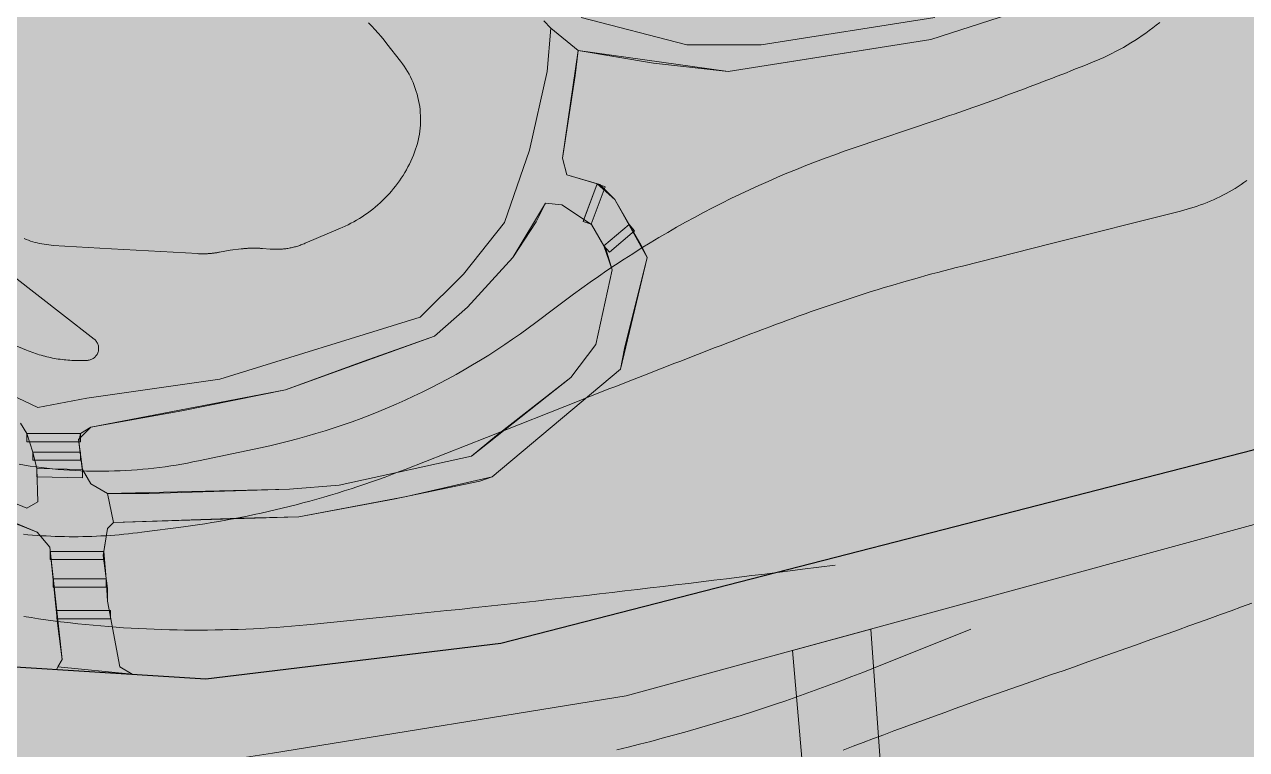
# Model space of a CAD drawing. Header units: metres. Extents: x 68582 to 69192, y 19191 to 19633.
# Drawn here: x 68838.22 to 68867.76, y 19369.8 to 19387.32 of the extents above; entities that cross this region are included whole.
import ezdxf

# ---------------------------------------------------------------- set-up
doc = ezdxf.new("R2010")
doc.units = ezdxf.units.M
doc.layers.get('0').update_dxf_attribs({"lineweight": 15})
doc.layers.add('Kasvillisuus', color=7, linetype='Continuous', lineweight=5)
doc.layers.add('None', color=7, linetype='Continuous', lineweight=5)

msp = doc.modelspace()

# ---------------------------------------------------------------- hatches: boundary and pattern name
at = {"true_color": 0xd1f0d1, "transparency": 33554687}
msp.add_hatch(color=254, dxfattribs=at).paths.add_polyline_path([(68588.122, 19191.443), (69192.296, 19191.443), (69192.296, 19628.232), (68588.122, 19628.232)], flags=0)
at = {"true_color": 0xffffff, "transparency": 33554687}
for points in [[(68851.037, 19387.861), (68851.68, 19387.49), (68854.23, 19386.827), (68856.03, 19386.827), (68860.23, 19387.49), (68862.73, 19388.39), (68863.53, 19389.09), (68864.631, 19390.744), (68865.277, 19391.884), (68863.096, 19393.995), (68861.53, 19395.29), (68861.173, 19395.947), (68861.93, 19396.651), (68862.391, 19396.561), (68862.776, 19396.146), (68862.616, 19395.99), (68862.53, 19395.615), (68862.774, 19395.366), (68863.13, 19395.305), (68863.171, 19395.015), (68864.124, 19394.124), (68864.658, 19393.687), (68864.803, 19393.542), (68865.13, 19393.59), (68865.685, 19392.59), (68866.034, 19392.241), (68866.36, 19392.281), (68865.908, 19391.499), (68865.79, 19391.52), (68865.51, 19391.444), (68865.075, 19390.69), (68863.63, 19388.498), (68862.03, 19387.574), (68860.13, 19386.958), (68855.23, 19386.184), (68851.61, 19386.69), (68850.947, 19387.234), (68850.779, 19387.413)], [(68830.017, 19383.834), (68831.23, 19382.29), (68832.147, 19381.244), (68834.465, 19379.935), (68835.593, 19379.39), (68836.316, 19379.125), (68838.547, 19378.064), (68839.73, 19378.29), (68842.949, 19378.752), (68847.792, 19380.249), (68848.833, 19381.29), (68849.83, 19382.534), (68850.43, 19384.284), (68850.857, 19386.184), (68850.947, 19387.234), (68851.61, 19386.69), (68851.23, 19384.09), (68851.33, 19383.69), (68852.069, 19383.473), (68851.747, 19382.611), (68851.209, 19382.968), (68850.819, 19383.004), (68850.03, 19381.69), (68848.93, 19380.49), (68848.133, 19379.79), (68844.53, 19378.49), (68839.83, 19377.59), (68839.58, 19377.44), (68838.28, 19377.44), (68838.13, 19377.69), (68834.792, 19379.19), (68831.937, 19380.879), (68830.277, 19382.539), (68829.815, 19383.259)], [(68828.73, 19383.19), (68828.649, 19383.084), (68828.23, 19382.539), (68828.03, 19381.99), (68828.03, 19381.219), (68828.03, 19381.09), (68828.23, 19380.744), (68828.723, 19380.426), (68830.156, 19379.472), (68830.73, 19379.225), (68831.83, 19378.59), (68833.53, 19377.767), (68834.53, 19377.19), (68838.28, 19375.636), (68838.547, 19375.79), (68838.524, 19376.59), (68838.43, 19376.99), (68838.28, 19377.44), (68839.58, 19377.44), (68839.535, 19377.249), (68839.63, 19376.567), (68839.83, 19376.221), (68840.23, 19375.99), (68840.377, 19375.29), (68840.23, 19375.143), (68840.145, 19374.59), (68840.2, 19373.928), (68840.23, 19373.39), (68840.53, 19371.796), (68840.83, 19371.623), (68839.034, 19371.796), (68839.137, 19371.974), (68838.837, 19374.691), (68838.53, 19375.05), (68834.13, 19376.79), (68831.13, 19378.382), (68829.73, 19379.19), (68827.281, 19381.03), (68826.43, 19381.69), (68827.19, 19382.703), (68827.53, 19382.79), (68828.514, 19383.685)], [(68840.23, 19375.99), (68844.63, 19376.09), (68845.83, 19376.19), (68849.03, 19376.89), (68851.43, 19378.79), (68852.03, 19379.59), (68852.43, 19381.39), (68852.23, 19381.97), (68851.93, 19382.49), (68851.747, 19382.611), (68852.069, 19383.473), (68852.495, 19383.09), (68853.277, 19381.69), (68852.63, 19378.99), (68849.53, 19376.39), (68847.458, 19375.919), (68844.857, 19375.424), (68840.377, 19375.29)]]:
    msp.add_hatch(color=7, dxfattribs=at).paths.add_polyline_path(points, flags=0)
at = {"layer": 'Kasvillisuus', "true_color": 0xffffff, "transparency": 33554687}
msp.add_hatch(color=7, dxfattribs=at).paths.add_polyline_path([(68858.682, 19372.712), (68858.95, 19368.858), (68858.819, 19364.203), (68859.667, 19361.473), (68859.007, 19360.102), (68860.232, 19359.373), (68862.296, 19357.89), (68863.997, 19356.777), (68866.732, 19354.156), (68870.444, 19352.332), (68873.015, 19351.378), (68873.714, 19350.99), (68873.639, 19349.761), (68874.405, 19347.949), (68873.819, 19346.799), (68872.278, 19344.732), (68872.204, 19343.636), (68872.845, 19342.728), (68872.591, 19341.578), (68871.793, 19341.761), (68871.941, 19342.51), (68871.257, 19343.484), (68871.219, 19344.392), (68871.941, 19345.488), (68872.797, 19346.821), (68873.447, 19347.718), (68872.939, 19349.553), (68871.941, 19350.479), (68868.808, 19351.889), (68865.666, 19353.129), (68863.468, 19354.884), (68861.483, 19356.777), (68859.025, 19358.665), (68857.524, 19360.125), (68857.716, 19363.158), (68857.168, 19364.708), (68856.19, 19365.697), (68856.927, 19367.682), (68857.028, 19369.409), (68856.783, 19372.194)], flags=0)
at = {"layer": 'None', "linetype": 'Continuous', "lineweight": 0, "true_color": 0xffffff, "transparency": 33554687}
h = msp.add_hatch(color=7, dxfattribs=at)
h.paths.add_polyline_path([(68799.84, 19386.02), (68789.95, 19386.9), (68781.97, 19386.61), (68773.27, 19384.56), (68766.62, 19381.94), (68748.84, 19370.6), (68746.75, 19366.63), (68746.49, 19363.19), (68746.68, 19359.75), (68746.03, 19354.21), (68745.717, 19353), (68743.653, 19353), (68744.06, 19354.58), (68744.68, 19359.8), (68744.41, 19364.47), (68740.99, 19370.95), (68732.83, 19377.49), (68729.15, 19380.5), (68725.54, 19384.08), (68723.21, 19387.28), (68721.23, 19392.29), (68719.51, 19395.27), (68718.26, 19396.33), (68715.99, 19397.05), (68713.09, 19396.09), (68709.999, 19395.093), (68706, 19393.939), (68706, 19396.061), (68709, 19396.875), (68712.39, 19397.97), (68715.98, 19399.15), (68723.43, 19403.64), (68726.42, 19405.66), (68738.87, 19414.06), (68755.26, 19419.94), (68769.04, 19422.04), (68772.54, 19421.8), (68773.32, 19423.3), (68774.64, 19437.94), (68769.945, 19438.437), (68769.945, 19440.561), (68775.04, 19440.09), (68776.38, 19443.85), (68778.83, 19449.39), (68788.17, 19454.78), (68799.23, 19458.52), (68810.37, 19459.06), (68812.62, 19459.06), (68813.19, 19459.39), (68812.88, 19460.43), (68812.23, 19461.42), (68807.67, 19464.89), (68804.352, 19467.88), (68807.345, 19467.88), (68809.01, 19466.38), (68816.28, 19460.87), (68820.74, 19459.23), (68822.38, 19459.08), (68863.02, 19459.98), (68877.74, 19459.98), (68881.35, 19460.13), (68882.82, 19460.98), (68884.56, 19462.92), (68885.32, 19464.46), (68885.28, 19464.62), (68886.523, 19467.88), (68889.195, 19467.88), (68887.91, 19464.51), (68888.83, 19461.29), (68890.11, 19460.02), (68896, 19455.662), (68896, 19452.573), (68892.13, 19455.44), (68890.38, 19456.4), (68887.85, 19457.18), (68885.39, 19456.76), (68884.03, 19455.4), (68883.66, 19454.19), (68883.71, 19454.1), (68883.28, 19452.99), (68872.46, 19424.51), (68870.39, 19417.14), (68870.324, 19417.017), (68870.474, 19416.931), (68870.06, 19412.46), (68871.13, 19408.51), (68871.83, 19407.09), (68880.85, 19393.85), (68887.33, 19386.26), (68890.4, 19384.17), (68890.2, 19381.49), (68887.83, 19380.47), (68887.07, 19378.35), (68887.07, 19375.09), (68884.83, 19375.09), (68884.73, 19379.14), (68883.91, 19380.24), (68883.22, 19380.45), (68882.08, 19380.41), (68868.03, 19375.262), (68852.77, 19371.1), (68844.22, 19369.71), (68840.87, 19369.2), (68839.58, 19368.49), (68839.45, 19367.4), (68836.83, 19365.887), (68835.04, 19368.32), (68829.92, 19372.32), (68819.958, 19378.79), (68812.33, 19382.242), (68806.83, 19384.09)], flags=0)
h.paths.add_polyline_path([(68775.85, 19423.46), (68776.37, 19421.28), (68790.55, 19418.32), (68795.86, 19416.83), (68807.28, 19413.96), (68831.23, 19411.69), (68853.45, 19410.37), (68856.89, 19410.37), (68860.28, 19410.76), (68863.66, 19412.78), (68866.24, 19416.21), (68870.38, 19426.08), (68880.96, 19453.92), (68879.25, 19457.05), (68877.45, 19457.48), (68863.03, 19457.48), (68821.63, 19456.56), (68810.43, 19456.56), (68799.7, 19456.04), (68789.2, 19452.49), (68780.77, 19447.62), (68777.69, 19440.94)], flags=0)
h.paths.add_polyline_path([(68870.05, 19404.5), (68868.305, 19405.629), (68865.01, 19407.11), (68858.23, 19407.87), (68853.41, 19407.87), (68831.02, 19409.2), (68806.85, 19411.49), (68795.21, 19414.42), (68789.97, 19415.89), (68774.31, 19419.16), (68769.945, 19419.863), (68769.03, 19420.01), (68755.76, 19418), (68739.78, 19412.27), (68727.67, 19404.09), (68724.16, 19400.73), (68722.5, 19396.61), (68723.23, 19392.69), (68724.97, 19388.26), (68727.16, 19385.29), (68730.49, 19381.99), (68734.25, 19378.92), (68741.76, 19372.9), (68745.33, 19372.02), (68747.84, 19372.34), (68765.71, 19383.73), (68772.69, 19386.48), (68781.68, 19388.6), (68790.1, 19389.11), (68799.84, 19388.21), (68805.18, 19386.88), (68812.83, 19384.23), (68820.66, 19380.72), (68826.29, 19377.07), (68835.18, 19371.98), (68842.61, 19371.51), (68849.74, 19372.37), (68867.92, 19377.04), (68876.83, 19380.304), (68882.08, 19382.65), (68882.98, 19385.18), (68882.4, 19387.3), (68875.5, 19397.08)], flags=0)

# ---------------------------------------------------------------- linework, layer by layer
at = {"color": 7, "true_color": 0xffffff, "transparency": 33554687}
for points in [[(68862.03, 19387.574), (68860.13, 19386.958), (68855.23, 19386.184), (68851.61, 19386.69), (68850.947, 19387.234), (68850.779, 19387.413)], [(68851.68, 19387.49), (68854.23, 19386.827), (68856.03, 19386.827), (68860.23, 19387.49)], [(68836.316, 19379.125), (68838.547, 19378.064), (68839.73, 19378.29), (68842.949, 19378.752), (68847.792, 19380.249), (68848.833, 19381.29), (68849.83, 19382.534), (68850.43, 19384.284), (68850.857, 19386.184), (68850.947, 19387.234), (68851.61, 19386.69), (68851.23, 19384.09), (68851.33, 19383.69), (68852.069, 19383.473), (68851.747, 19382.611), (68851.209, 19382.968), (68850.819, 19383.004), (68850.03, 19381.69), (68848.93, 19380.49), (68848.133, 19379.79), (68844.53, 19378.49), (68839.83, 19377.59), (68839.58, 19377.44), (68838.28, 19377.44), (68838.13, 19377.69)], [(68834.53, 19377.19), (68838.28, 19375.636), (68838.547, 19375.79), (68838.524, 19376.59), (68838.43, 19376.99), (68838.28, 19377.44), (68839.58, 19377.44), (68839.535, 19377.249), (68839.63, 19376.567), (68839.83, 19376.221), (68840.23, 19375.99), (68840.377, 19375.29), (68840.23, 19375.143), (68840.145, 19374.59), (68840.2, 19373.928), (68840.23, 19373.39), (68840.53, 19371.796), (68840.83, 19371.623), (68839.034, 19371.796), (68839.137, 19371.974), (68838.837, 19374.691), (68838.53, 19375.05), (68834.13, 19376.79)]]:
    msp.add_lwpolyline(points, dxfattribs=at)
msp.add_lwpolyline([(68840.23, 19375.99), (68844.63, 19376.09), (68845.83, 19376.19), (68849.03, 19376.89), (68851.43, 19378.79), (68852.03, 19379.59), (68852.43, 19381.39), (68852.23, 19381.97), (68851.93, 19382.49), (68851.747, 19382.611), (68852.069, 19383.473), (68852.495, 19383.09), (68853.277, 19381.69), (68852.63, 19378.99), (68849.53, 19376.39), (68847.458, 19375.919), (68844.857, 19375.424), (68840.377, 19375.29)], close=True, dxfattribs=at)
at = {"layer": 'Kasvillisuus', "color": 7, "true_color": 0xffffff, "transparency": 33554687}
msp.add_lwpolyline([(68857.028, 19369.409), (68856.783, 19372.194), (68858.682, 19372.712), (68858.95, 19368.858)], dxfattribs=at)
at = {"layer": 'None', "color": 7, "linetype": 'Continuous', "lineweight": 25, "true_color": 0xffffff, "transparency": 33554687}
msp.add_lwpolyline([(68790.1, 19389.11), (68799.84, 19388.21), (68805.18, 19386.88), (68812.83, 19384.23), (68820.66, 19380.72), (68826.29, 19377.07), (68835.18, 19371.98), (68842.61, 19371.51), (68849.74, 19372.37), (68867.92, 19377.04), (68876.83, 19380.304), (68882.08, 19382.65), (68882.98, 19385.18), (68882.4, 19387.3), (68875.5, 19397.08), (68870.05, 19404.5), (68868.305, 19405.629), (68865.01, 19407.11), (68858.23, 19407.87), (68853.41, 19407.87), (68831.02, 19409.2), (68806.85, 19411.49), (68795.21, 19414.42)], dxfattribs=at)
at = {"layer": 'None', "color": 7, "linetype": 'Continuous', "lineweight": 13, "true_color": 0xffffff, "transparency": 33554687}
msp.add_lwpolyline([(68862.03, 19387.574), (68860.13, 19386.958), (68857.63, 19386.563), (68855.23, 19386.184), (68853.43, 19386.39), (68851.61, 19386.69), (68851.53, 19386.09), (68851.23, 19384.09), (68851.33, 19383.69), (68852.13, 19383.455), (68852.495, 19383.09), (68853.13, 19381.99), (68853.277, 19381.69), (68852.73, 19379.49), (68852.63, 19378.99), (68849.53, 19376.39), (68849.23, 19376.284), (68847.142, 19375.854), (68844.857, 19375.424), (68843.43, 19375.39), (68840.377, 19375.29), (68840.23, 19375.143), (68840.13, 19374.49), (68840.23, 19373.69), (68840.23, 19373.39), (68840.53, 19371.796), (68840.83, 19371.623), (68839.001, 19371.738), (68839.137, 19371.974), (68839.03, 19372.79), (68838.837, 19374.691), (68838.53, 19375.05), (68837.73, 19375.39)], dxfattribs=at)
at = {"layer": 'None', "color": 7, "linetype": 'Continuous', "lineweight": 5, "transparency": 33554687}
for points in [[(68865.661, 19387.374), (68865.578, 19387.307), (68865.494, 19387.241), (68865.409, 19387.177), (68865.323, 19387.115), (68865.235, 19387.054), (68865.147, 19386.994), (68865.057, 19386.936), (68864.967, 19386.879), (68864.876, 19386.824), (68864.783, 19386.77), (68864.69, 19386.719), (68864.596, 19386.668), (68864.501, 19386.62), (68864.406, 19386.573), (68864.309, 19386.527), (68864.212, 19386.483), (68864.114, 19386.441), (68864.015, 19386.401), (68863.85, 19386.335), (68863.741, 19386.291), (68863.63, 19386.247), (68863.517, 19386.202), (68863.406, 19386.158), (68863.294, 19386.115), (68863.181, 19386.071), (68863.069, 19386.028), (68862.956, 19385.984), (68862.844, 19385.941), (68862.731, 19385.898), (68862.619, 19385.856), (68862.506, 19385.813), (68862.393, 19385.771), (68862.281, 19385.729), (68862.167, 19385.687), (68862.055, 19385.645), (68861.941, 19385.603), (68861.828, 19385.562), (68861.716, 19385.521), (68861.602, 19385.48), (68861.489, 19385.439), (68861.375, 19385.398), (68861.262, 19385.358), (68861.148, 19385.318), (68861.035, 19385.278), (68860.921, 19385.238), (68860.807, 19385.198), (68860.694, 19385.159), (68860.579, 19385.12), (68860.466, 19385.081), (68860.352, 19385.042), (68860.234, 19385.002), (68858.275, 19384.34), (68858.039, 19384.259), (68857.806, 19384.176), (68857.573, 19384.091), (68857.342, 19384.004), (68857.111, 19383.914), (68856.881, 19383.822), (68856.652, 19383.727), (68856.424, 19383.631), (68856.197, 19383.532), (68855.971, 19383.431), (68855.746, 19383.327), (68855.522, 19383.222), (68855.299, 19383.114), (68855.077, 19383.004), (68854.857, 19382.891), (68854.637, 19382.777), (68854.419, 19382.66), (68854.201, 19382.542), (68853.985, 19382.421), (68853.77, 19382.297), (68853.557, 19382.172), (68853.344, 19382.045), (68853.133, 19381.915), (68852.924, 19381.784), (68852.715, 19381.65), (68852.508, 19381.514), (68852.302, 19381.376), (68852.098, 19381.236), (68851.895, 19381.094), (68851.693, 19380.951), (68851.493, 19380.805), (68851.297, 19380.658), (68851.04, 19380.465), (68850.58, 19380.119), (68850.396, 19379.983), (68850.21, 19379.848), (68850.021, 19379.716), (68849.831, 19379.586), (68849.639, 19379.46), (68849.445, 19379.335), (68849.25, 19379.214), (68849.053, 19379.095), (68848.854, 19378.979), (68848.654, 19378.865), (68848.452, 19378.755), (68848.249, 19378.647), (68848.044, 19378.542), (68847.838, 19378.439), (68847.63, 19378.34), (68847.422, 19378.243), (68847.211, 19378.149), (68847, 19378.058), (68846.787, 19377.97), (68846.573, 19377.885), (68846.359, 19377.803), (68846.142, 19377.723), (68845.925, 19377.647), (68845.707, 19377.574), (68845.488, 19377.503), (68845.268, 19377.436), (68845.047, 19377.372), (68844.825, 19377.31), (68844.603, 19377.252), (68844.379, 19377.196), (68844.155, 19377.144), (68843.93, 19377.095), (68842.429, 19376.777), (68842.296, 19376.75), (68842.162, 19376.724), (68842.028, 19376.7), (68841.894, 19376.677), (68841.759, 19376.656), (68841.624, 19376.636), (68841.489, 19376.618), (68841.354, 19376.602), (68841.218, 19376.587), (68841.083, 19376.574), (68840.947, 19376.563), (68840.811, 19376.553), (68840.675, 19376.545), (68840.538, 19376.538), (68840.402, 19376.533), (68840.266, 19376.53), (68840.13, 19376.528), (68839.994, 19376.528), (68839.857, 19376.529), (68839.721, 19376.532), (68839.585, 19376.537), (68839.448, 19376.543), (68839.312, 19376.551), (68839.176, 19376.561), (68839.041, 19376.572), (68838.905, 19376.585), (68838.769, 19376.599), (68838.634, 19376.615), (68838.499, 19376.633), (68838.364, 19376.652), (68838.229, 19376.673), (68838.095, 19376.695)], [(68846.54, 19387.366), (68846.618, 19387.284), (68846.695, 19387.201), (68846.77, 19387.116), (68846.843, 19387.03), (68846.915, 19386.943), (68846.985, 19386.855), (68847.314, 19386.434), (68847.36, 19386.374), (68847.403, 19386.312), (68847.444, 19386.25), (68847.483, 19386.186), (68847.52, 19386.12), (68847.555, 19386.054), (68847.587, 19385.986), (68847.618, 19385.918), (68847.646, 19385.848), (68847.671, 19385.778), (68847.695, 19385.707), (68847.716, 19385.635), (68847.734, 19385.562), (68847.751, 19385.489), (68847.764, 19385.415), (68847.776, 19385.341), (68847.785, 19385.266), (68847.791, 19385.192), (68847.795, 19385.117), (68847.797, 19385.042), (68847.796, 19384.968), (68847.793, 19384.893), (68847.787, 19384.818), (68847.778, 19384.744), (68847.768, 19384.669), (68847.755, 19384.596), (68847.739, 19384.522), (68847.721, 19384.449), (68847.7, 19384.377), (68847.678, 19384.306), (68847.653, 19384.235), (68847.625, 19384.165), (68847.594, 19384.093), (68847.562, 19384.022), (68847.528, 19383.951), (68847.492, 19383.881), (68847.454, 19383.812), (68847.415, 19383.744), (68847.374, 19383.677), (68847.331, 19383.611), (68847.287, 19383.546), (68847.241, 19383.482), (68847.194, 19383.419), (68847.145, 19383.357), (68847.095, 19383.297), (68847.043, 19383.237), (68846.99, 19383.179), (68846.935, 19383.123), (68846.879, 19383.067), (68846.822, 19383.013), (68846.764, 19382.961), (68846.704, 19382.91), (68846.643, 19382.86), (68846.581, 19382.812), (68846.517, 19382.765), (68846.453, 19382.72), (68846.387, 19382.677), (68846.321, 19382.635), (68846.253, 19382.594), (68846.185, 19382.556), (68846.116, 19382.519), (68846.045, 19382.483), (68845.974, 19382.45), (68845.902, 19382.418), (68845.86, 19382.4), (68845.006, 19382.034), (68844.981, 19382.023), (68844.956, 19382.013), (68844.931, 19382.004), (68844.905, 19381.994), (68844.88, 19381.985), (68844.854, 19381.977), (68844.828, 19381.969), (68844.802, 19381.961), (68844.776, 19381.953), (68844.75, 19381.946), (68844.724, 19381.94), (68844.698, 19381.934), (68844.671, 19381.928), (68844.645, 19381.922), (68844.618, 19381.917), (68844.591, 19381.913), (68844.565, 19381.909), (68844.538, 19381.905), (68844.511, 19381.902), (68844.484, 19381.899), (68844.457, 19381.896), (68844.43, 19381.894), (68844.403, 19381.892), (68844.376, 19381.891), (68844.349, 19381.89), (68844.322, 19381.889), (68844.295, 19381.889), (68844.268, 19381.89), (68844.241, 19381.89), (68844.214, 19381.891), (68844.187, 19381.893), (68844.16, 19381.895), (68843.981, 19381.909), (68843.965, 19381.91), (68843.948, 19381.912), (68843.932, 19381.913), (68843.916, 19381.914), (68843.9, 19381.914), (68843.883, 19381.915), (68843.867, 19381.916), (68843.851, 19381.916), (68843.834, 19381.917), (68843.818, 19381.917), (68843.802, 19381.917), (68843.785, 19381.918), (68843.769, 19381.918), (68843.753, 19381.918), (68843.737, 19381.917), (68843.72, 19381.917), (68843.704, 19381.917), (68843.688, 19381.916), (68843.671, 19381.916), (68843.655, 19381.915), (68843.639, 19381.915), (68843.622, 19381.914), (68843.606, 19381.913), (68843.59, 19381.912), (68843.574, 19381.911), (68843.557, 19381.909), (68843.541, 19381.908), (68843.525, 19381.907), (68843.509, 19381.905), (68843.492, 19381.903), (68843.476, 19381.902), (68843.46, 19381.9), (68843.2, 19381.87), (68842.94, 19381.82), (68842.924, 19381.817), (68842.908, 19381.814), (68842.891, 19381.811), (68842.875, 19381.808), (68842.859, 19381.806), (68842.843, 19381.804), (68842.826, 19381.801), (68842.81, 19381.799), (68842.794, 19381.797), (68842.777, 19381.795), (68842.761, 19381.793), (68842.745, 19381.792), (68842.728, 19381.79), (68842.712, 19381.789), (68842.695, 19381.787), (68842.679, 19381.786), (68842.663, 19381.785), (68842.646, 19381.784), (68842.63, 19381.784), (68842.613, 19381.783), (68842.597, 19381.782), (68842.58, 19381.782), (68842.564, 19381.782), (68842.547, 19381.782), (68842.531, 19381.782), (68842.514, 19381.782), (68842.498, 19381.782), (68842.481, 19381.782), (68842.465, 19381.783), (68842.449, 19381.783), (68842.432, 19381.784), (68842.416, 19381.785), (68840.325, 19381.905), (68838.922, 19381.985), (68838.866, 19381.989), (68838.81, 19381.995), (68838.755, 19382.002), (68838.699, 19382.01), (68838.644, 19382.02), (68838.589, 19382.031), (68838.534, 19382.044), (68838.48, 19382.058), (68838.426, 19382.073), (68838.373, 19382.09), (68838.32, 19382.108), (68838.267, 19382.128), (68838.215, 19382.149)], [(68838.198, 19375.004), (68838.308, 19374.993), (68838.418, 19374.984), (68838.528, 19374.976), (68838.638, 19374.968), (68838.749, 19374.962), (68838.859, 19374.957), (68838.97, 19374.952), (68839.08, 19374.949), (68839.19, 19374.947), (68839.301, 19374.945), (68839.412, 19374.945), (68839.522, 19374.945), (68839.633, 19374.946), (68839.743, 19374.949), (68839.854, 19374.952), (68839.964, 19374.956), (68840.074, 19374.962), (68840.185, 19374.968), (68840.295, 19374.975), (68840.405, 19374.983), (68840.515, 19374.993), (68840.625, 19375.003), (68840.735, 19375.014), (68840.845, 19375.026), (68840.955, 19375.039), (68841.065, 19375.053), (68842.065, 19375.185), (68842.237, 19375.208), (68842.409, 19375.233), (68842.58, 19375.259), (68842.752, 19375.286), (68842.923, 19375.315), (68843.094, 19375.345), (68843.264, 19375.376), (68843.435, 19375.408), (68843.605, 19375.442), (68843.775, 19375.477), (68843.945, 19375.514), (68844.114, 19375.551), (68844.283, 19375.59), (68844.452, 19375.63), (68844.62, 19375.672), (68844.788, 19375.715), (68844.956, 19375.759), (68845.123, 19375.804), (68845.29, 19375.851), (68845.457, 19375.899), (68845.624, 19375.948), (68845.789, 19375.998), (68845.955, 19376.05), (68846.12, 19376.103), (68846.285, 19376.157), (68846.45, 19376.213), (68846.613, 19376.269), (68846.777, 19376.327), (68846.94, 19376.387), (68847.103, 19376.447), (68847.265, 19376.509), (68847.425, 19376.571), (68849.39, 19377.345), (68851.673, 19378.244), (68851.784, 19378.292), (68851.926, 19378.348), (68852.067, 19378.403), (68852.209, 19378.459), (68852.351, 19378.515), (68852.493, 19378.57), (68852.635, 19378.626), (68852.777, 19378.682), (68852.919, 19378.737), (68853.061, 19378.793), (68853.211, 19378.851), (68853.353, 19378.906), (68853.495, 19378.962), (68853.637, 19379.017), (68853.779, 19379.072), (68853.921, 19379.127), (68854.063, 19379.182), (68854.205, 19379.238), (68854.348, 19379.293), (68854.49, 19379.348), (68854.632, 19379.403), (68854.774, 19379.458), (68854.916, 19379.513), (68855.059, 19379.568), (68855.201, 19379.622), (68855.351, 19379.68), (68855.493, 19379.735), (68855.635, 19379.789), (68855.778, 19379.844), (68855.92, 19379.899), (68856.062, 19379.953), (68856.235, 19380.015), (68856.376, 19380.069), (68856.518, 19380.123), (68856.662, 19380.176), (68856.805, 19380.229), (68856.948, 19380.281), (68857.092, 19380.333), (68857.236, 19380.384), (68857.38, 19380.434), (68857.524, 19380.484), (68857.669, 19380.534), (68857.814, 19380.583), (68857.959, 19380.631), (68858.104, 19380.679), (68858.249, 19380.727), (68858.394, 19380.774), (68858.54, 19380.82), (68858.686, 19380.866), (68858.832, 19380.911), (68858.977, 19380.955), (68859.124, 19381), (68859.271, 19381.043), (68859.417, 19381.086), (68859.564, 19381.129), (68859.71, 19381.17), (68859.858, 19381.212), (68860.005, 19381.253), (68860.152, 19381.293), (68860.3, 19381.333), (68860.447, 19381.372), (68860.595, 19381.411), (68860.743, 19381.449), (68860.893, 19381.486), (68863.015, 19382.02), (68866.165, 19382.812), (68866.247, 19382.833), (68866.328, 19382.856), (68866.409, 19382.88), (68866.49, 19382.906), (68866.57, 19382.933), (68866.649, 19382.961), (68866.728, 19382.991), (68866.806, 19383.022), (68866.884, 19383.055), (68866.961, 19383.089), (68867.038, 19383.124), (68867.114, 19383.16), (68867.189, 19383.198), (68867.264, 19383.238), (68867.338, 19383.278), (68867.411, 19383.32), (68867.483, 19383.363), (68867.555, 19383.408), (68867.626, 19383.454), (68867.696, 19383.501), (68867.765, 19383.549)], [(68837.977, 19381.226), (68839.145, 19380.315), (68839.906, 19379.721), (68839.923, 19379.707), (68839.938, 19379.692), (68839.953, 19379.675), (68839.966, 19379.658), (68839.977, 19379.64), (68839.988, 19379.62), (68839.997, 19379.6), (68840.004, 19379.58), (68840.01, 19379.559), (68840.014, 19379.537), (68840.016, 19379.515), (68840.017, 19379.494), (68840.016, 19379.472), (68840.014, 19379.45), (68840.01, 19379.429), (68840.004, 19379.408), (68839.997, 19379.387), (68839.988, 19379.367), (68839.978, 19379.348), (68839.966, 19379.329), (68839.953, 19379.312), (68839.938, 19379.295), (68839.923, 19379.28), (68839.906, 19379.266), (68839.888, 19379.253), (68839.87, 19379.242), (68839.85, 19379.232), (68839.83, 19379.223), (68839.81, 19379.216), (68839.788, 19379.211), (68839.767, 19379.207), (68839.745, 19379.205), (68839.698, 19379.202), (68839.651, 19379.201), (68839.604, 19379.2), (68839.557, 19379.199), (68839.51, 19379.199), (68839.463, 19379.2), (68839.416, 19379.202), (68839.369, 19379.204), (68839.322, 19379.207), (68839.275, 19379.21), (68839.228, 19379.215), (68839.181, 19379.219), (68839.134, 19379.225), (68839.087, 19379.231), (68839.041, 19379.238), (68838.994, 19379.246), (68838.948, 19379.254), (68838.902, 19379.262), (68838.856, 19379.272), (68838.81, 19379.282), (68838.764, 19379.293), (68838.718, 19379.304), (68838.673, 19379.316), (68838.627, 19379.329), (68838.582, 19379.342), (68838.537, 19379.356), (68838.492, 19379.371), (68838.448, 19379.386), (68838.403, 19379.402), (68838.359, 19379.418), (68838.315, 19379.435), (68838.272, 19379.453), (68836.515, 19380.18)], [(68838.207, 19373.019), (68838.384, 19372.989), (68838.562, 19372.961), (68838.74, 19372.935), (68838.918, 19372.91), (68839.096, 19372.888), (68839.275, 19372.867), (68839.335, 19372.86), (68839.518, 19372.84), (68839.702, 19372.821), (68839.885, 19372.804), (68840.069, 19372.788), (68840.253, 19372.772), (68840.437, 19372.759), (68840.621, 19372.746), (68840.805, 19372.735), (68840.99, 19372.724), (68841.174, 19372.716), (68841.358, 19372.708), (68841.543, 19372.701), (68841.727, 19372.696), (68841.912, 19372.692), (68842.096, 19372.689), (68842.281, 19372.688), (68842.465, 19372.687), (68842.65, 19372.688), (68842.834, 19372.69), (68843.019, 19372.694), (68843.203, 19372.698), (68843.388, 19372.704), (68843.572, 19372.711), (68843.757, 19372.719), (68843.941, 19372.729), (68844.125, 19372.74), (68844.309, 19372.752), (68844.493, 19372.765), (68844.677, 19372.779), (68844.861, 19372.795), (68845.045, 19372.811), (68845.228, 19372.83), (68847.2, 19373.03), (68847.508, 19373.061), (68847.819, 19373.093), (68848.124, 19373.125), (68848.434, 19373.157), (68848.739, 19373.189), (68849.05, 19373.222), (68849.355, 19373.255), (68849.665, 19373.288), (68849.97, 19373.321), (68850.28, 19373.355), (68850.585, 19373.389), (68850.895, 19373.423), (68851.2, 19373.457), (68851.504, 19373.492), (68851.814, 19373.527), (68852.119, 19373.562), (68852.429, 19373.598), (68852.733, 19373.633), (68853.044, 19373.669), (68853.348, 19373.705), (68853.658, 19373.742), (68853.962, 19373.778), (68854.272, 19373.815), (68854.577, 19373.852), (68854.887, 19373.89), (68855.191, 19373.927), (68855.501, 19373.966), (68855.805, 19374.003), (68856.115, 19374.042), (68856.419, 19374.08), (68856.728, 19374.12), (68857.025, 19374.158), (68857.82, 19374.26)], [(68858.008, 19369.786), (68858.254, 19369.88), (68858.498, 19369.973), (68858.745, 19370.065), (68858.99, 19370.157), (68859.237, 19370.249), (68859.482, 19370.34), (68859.729, 19370.431), (68859.975, 19370.521), (68860.222, 19370.611), (68860.468, 19370.7), (68860.716, 19370.79), (68860.964, 19370.879), (68861.211, 19370.966), (68861.459, 19371.055), (68861.715, 19371.144), (68862.43, 19371.395), (68863.044, 19371.611), (68863.324, 19371.705), (68863.579, 19371.795), (68863.834, 19371.885), (68864.089, 19371.975), (68864.337, 19372.063), (68864.591, 19372.154), (68864.846, 19372.244), (68865.101, 19372.335), (68865.356, 19372.426), (68865.61, 19372.517), (68865.865, 19372.608), (68866.113, 19372.697), (68866.367, 19372.788), (68866.622, 19372.88), (68866.876, 19372.971), (68867.13, 19373.063), (68867.385, 19373.155), (68867.639, 19373.247), (68867.886, 19373.337)], [(68852.539, 19369.792), (68852.814, 19369.86), (68853.09, 19369.929), (68853.364, 19369.999), (68853.638, 19370.072), (68853.913, 19370.146), (68854.186, 19370.222), (68854.459, 19370.299), (68854.731, 19370.379), (68855.003, 19370.46), (68855.274, 19370.542), (68855.545, 19370.627), (68855.816, 19370.713), (68856.085, 19370.801), (68856.354, 19370.89), (68856.623, 19370.981), (68856.891, 19371.074), (68857.159, 19371.169), (68857.426, 19371.265), (68857.692, 19371.363), (68857.958, 19371.462), (68858.223, 19371.563), (68858.487, 19371.666), (68858.748, 19371.77), (68861.1, 19372.71)]]:
    msp.add_lwpolyline(points, dxfattribs=at)
at = {"layer": 'None', "color": 7, "linetype": 'Continuous', "lineweight": 13, "transparency": 33554687}
for points in [[(68851.73, 19382.565), (68852.069, 19383.473), (68852.257, 19383.403), (68851.917, 19382.495)], [(68852.23, 19381.97), (68852.841, 19382.49), (68852.971, 19382.338), (68852.36, 19381.818)], [(68838.28, 19377.44), (68839.58, 19377.44), (68839.58, 19377.24), (68838.28, 19377.24)], [(68838.43, 19376.99), (68839.582, 19376.99), (68839.582, 19376.79), (68838.43, 19376.79)], [(68838.524, 19376.59), (68839.63, 19376.567), (68839.626, 19376.367), (68838.52, 19376.39)], [(68838.847, 19374.59), (68840.145, 19374.59), (68840.145, 19374.39), (68838.847, 19374.39)], [(68838.915, 19373.928), (68840.2, 19373.928), (68840.2, 19373.728), (68838.915, 19373.728)], [(68839.01, 19373.158), (68840.305, 19373.158), (68840.305, 19372.958), (68839.01, 19372.958)]]:
    msp.add_lwpolyline(points, close=True, dxfattribs=at)
at = {"layer": 'None', "color": 7, "linetype": 'Continuous', "lineweight": 13, "true_color": 0xffffff, "transparency": 33554687}
msp.add_lwpolyline([(68852.43, 19381.39), (68852.285, 19381.875), (68851.93, 19382.49), (68851.209, 19382.968), (68850.819, 19383.004), (68850.588, 19382.557), (68850.03, 19381.69), (68848.93, 19380.49), (68848.133, 19379.79), (68846.43, 19379.19), (68844.53, 19378.49), (68842.03, 19377.99), (68839.83, 19377.59), (68839.53, 19377.29), (68839.622, 19376.582), (68839.83, 19376.221), (68840.23, 19375.99), (68841.23, 19375.99), (68844.63, 19376.09), (68845.83, 19376.19), (68849.03, 19376.89), (68849.63, 19377.39), (68851.43, 19378.79), (68852.03, 19379.59)], close=True, dxfattribs=at)
at = {"layer": 'None', "color": 7, "linetype": 'Continuous', "lineweight": 0, "true_color": 0xffffff, "transparency": 33554687}
msp.add_lwpolyline([(68884.83, 19375.09), (68884.73, 19379.14), (68883.91, 19380.24), (68883.22, 19380.45), (68882.08, 19380.41), (68868.03, 19375.262), (68852.77, 19371.1), (68844.22, 19369.71), (68840.87, 19369.2), (68839.58, 19368.49), (68839.45, 19367.4)], dxfattribs=at)

doc.saveas('drawing.dxf')
